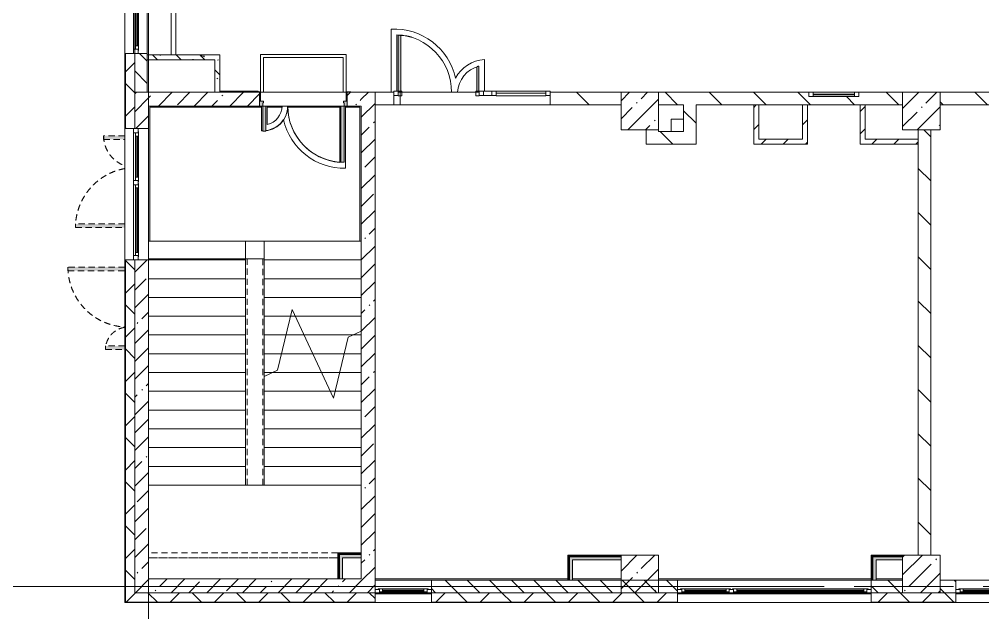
# Model space of a CAD drawing. Header units: millimetres. Extents: x 35147 to 231677, y -8553 to 29000.
# Drawn here: x 102712 to 118108, y -420 to 9067 of the extents above; entities that cross this region are included whole.
import ezdxf

# ---------------------------------------------------------------- set-up
doc = ezdxf.new("R2010")
doc.units = ezdxf.units.MM
doc.linetypes.add('200_ШТРИХ__ш1_п0_6_', pattern=[160, 100, -60])
doc.linetypes.add('Осевая', pattern=[3175, 635, -476.25, 1587.5, -476.25])
for name, color, linetype, lineweight, true_color in [('A-DETL-GENF-4', 7, 'Continuous', 5, 0xaaaaaa), ('A-DOOR-2', 7, 'Continuous', 5, 0xaaaaaa), ('A-DOOR-3', 7, 'Continuous', 5, 0xe2e2e2), ('A-DOOR-FRAM-2', 7, 'Continuous', 5, 0xe2e2e2), ('A-DOOR-FRAM-3', 7, 'Continuous', 5, 0xaaaaaa), ('A-FLOR-1', 7, 'Continuous', 5, 0xaaaaaa), ('I-WALL-2', 7, 'Continuous', 9, 0xe7e7e7), ('I-WALL-5', 7, 'Continuous', 5, 0x787878)]:
    doc.layers.add(name, color=color, linetype=linetype, lineweight=lineweight, true_color=true_color)
for name, color, linetype, lineweight in [('A-DETL-MBND-1', 7, '200_ШТРИХ__ш1_п0_6_', 9), ('A-GLAZ-2', 7, 'Continuous', 5), ('A-GLAZ-CURT-2', 7, 'Continuous', 5), ('A-GLAZ-CWMG-2', 7, 'Continuous', 5), ('A-WALL', 7, 'Continuous', 9), ('A-WALL-2', 7, 'Continuous', 5), ('I-WALL-3', 7, 'Continuous', 5), ('S-COLS-1', 7, 'Continuous', 5), ('S-STRS-3', 7, 'Continuous', 5), ('S-STRS-MBND-2', 7, 'Continuous', 5), ('Оси', 7, 'Continuous', 9), ('Оси-2', 7, 'Осевая', 9)]:
    doc.layers.add(name, color=color, linetype=linetype, lineweight=lineweight)
pattern_1 = [(135, (104667.4, 0), (-353.553, -353.553), [])]
pattern_2 = [(45, (104667.4, 0), (-353.5534, 353.5534), []), (135, (104667.4, 0), (-353.5534, -353.5534), [])]
pattern_3 = [(135, (104667.4, 0), (-176.7767, -176.7767), [])]
pattern_4 = [(45, (104667.4, 0), (-285.123, 285.123), []), (45, (104952.5, 0), (-285.123, 285.123), [504.031, -100.806, 16.764, -84.042])]
pattern_5 = [(45, (104667.4, 0), (-176.7767, 176.7767), [])]
pattern_6 = [(135, (104667.4, 0), (-377.17, -377.17), [533.4, -88.9, 17.78, -88.9]), (135, (104667.4, 376.94), (-377.17, -377.17), []), (50, (104667.4, 0), (637.645, -55.787), [66.675, -733.425]), (355, (104667.4, 0), (-123.35, 668.7), [53.34, -586.74]), (100.451, (104720.5, -4.65), (514.3, 612.91), [56.665, -623.315]), (46.184, (104667.4, 177.8), (948.78, -147.15), [100.01, -1100.14]), (96.636, (104746.45, 165.5), (830.91, 866), [85, -934.97]), (351.184, (104667.4, 177.8), (830.92, 865.99), [80.01, -880.11]), (21, (104756.3, 133.35), (530.65, -357.928), [66.675, -733.425]), (326, (104756.3, 133.35), (216.31, 644.66), [53.34, -586.74]), (71.451, (104800.5, 103.5), (746.96, 286.724), [56.665, -623.315]), (37.5, (104667.39, 0), (10.8105, 295.9426), [16.764, -562.864, 16.764, -578.866, -588.962]), (37.5, (104667.39, 0), (10.8105, 295.9426), [-1175.258, 16.764, -572.198]), (7.5, (104667.4, 0), (233.869, 350.632), [16.764, -322.834, 16.764, -549.529, -224.472]), (7.5, (104667.4, 0), (233.869, 350.632), [-905.89, 16.764, -207.708]), (327.5, (104469.14, 0), (474.568, -20.051), [16.764, -205.486, 16.764, -676.656, -920.115]), (327.5, (104469.14, 0), (474.568, -20.051), [-915.67, 16.764, -903.35]), (317.5, (104380.24, 0), (518.452, 88.993), [16.764, -272.16, 16.764, -443.738, -653.415]), (317.5, (104380.24, 0), (518.452, 88.993), [-749.427, 16.764, -636.65])]
pattern_7 = [(45, (104667.4, 0), (-530.33, 530.33), []), (135, (104667.4, 0), (-530.33, -530.33), [])]

# ---------------------------------------------------------------- blocks, each defined once
blk = doc.blocks.new('120_Окно_СКБ_2Ст - 120_Окно_СКБ_2Ст 3100х2500 _мал_створка слева_ 2-22446355-2_9_2_птичка')
at = {"layer": 'A-GLAZ-2'}
for p, q in [((-1550, -127), (-1550, -57)), ((-1550, -57), (-1480, -57)), ((1550, -57), (-1550, -57)), ((-1480, -127), (-1550, -127)), ((-1550, -127), (-1500, -127)), ((-1480, -127), (-1500, -127)), ((-1500, -127), (-1500, -137)), ((-1500, -137), (670, -137)), ((670, -137), (-1500, -137)), ((-1480, -57), (-1480, -127)), ((650, -87), (-1480, -87)), ((-1480, -87), (-1480, -127)), ((-1430, -137), (-1430, -87)), ((-1430, -107), (600, -107)), ((600, -117), (-1430, -117)), ((600, -137), (600, -87)), ((650, -127), (650, -57)), ((650, -57), (720, -57)), ((650, -127), (650, -87)), ((720, -127), (650, -127)), ((670, -127), (650, -127)), ((670, -127), (700, -127)), ((670, -137), (670, -127)), ((720, -127), (700, -127)), ((700, -127), (700, -137)), ((700, -137), (1500, -137)), ((1500, -137), (700, -137)), ((720, -57), (720, -127)), ((1480, -87), (720, -87)), ((720, -87), (720, -127)), ((770, -137), (770, -87)), ((770, -107), (1430, -107)), ((1430, -117), (770, -117)), ((1430, -137), (1430, -87)), ((1480, -127), (1480, -57)), ((1480, -57), (1550, -57)), ((1480, -127), (1480, -87)), ((1550, -127), (1480, -127)), ((1500, -127), (1480, -127)), ((1500, -127), (1550, -127)), ((1500, -137), (1500, -127)), ((1550, -57), (1550, -127))]:
    blk.add_line(p, q, dxfattribs=at)
blk = doc.blocks.new('120_Окно_СКБ_1Ст - 120_Окно_СКБ_1Ст 900х2500_h_-V284-2_9_2_птичка')
at = {"layer": 'A-GLAZ-2'}
for p, q in [((-450, -127), (-450, -57)), ((-450, -57), (-380, -57)), ((450, -57), (-450, -57)), ((-380, -127), (-450, -127)), ((-450, -127), (-400, -127)), ((-380, -127), (-400, -127)), ((-400, -127), (-400, -137)), ((-400, -137), (400, -137)), ((400, -137), (-400, -137)), ((-380, -57), (-380, -127)), ((380, -87), (-380, -87)), ((-380, -87), (-380, -127)), ((-330, -137), (-330, -87)), ((-330, -107), (330, -107)), ((330, -117), (-330, -117)), ((330, -137), (330, -87)), ((380, -127), (380, -57)), ((380, -57), (450, -57)), ((380, -127), (380, -87)), ((450, -127), (380, -127)), ((400, -127), (380, -127)), ((400, -127), (450, -127)), ((400, -137), (400, -127)), ((450, -57), (450, -127))]:
    blk.add_line(p, q, dxfattribs=at)
blk = doc.blocks.new('110_Дверь_СКБ_2Ст - Д-1 Лестничная клетка EIS60-24280000-2_9_2_птичка')
at = {"layer": 'A-DOOR-3'}
for points in [[(-637.5, 1010), (-637.5, 110), (-587.5, 110), (-587.5, 1010)], [(612.5, 510), (612.5, 110), (662.5, 110), (662.5, 510)], [(712.5, 30), (697.5, 30), (697.5, -110), (712.5, -110)]]:
    blk.add_hatch(color=256, dxfattribs=at).paths.add_polyline_path(points)
h = blk.add_hatch(color=256, dxfattribs=at)
h.paths.add_polyline_path([(712.5, 110), (662.5, 110), (662.5, 60), (652.5, 60), (652.5, 30), (712.5, 30), (712.5, 39.7)])
h.paths.add_polyline_path([(-687.5, 110), (-687.5, 30), (-627.5, 30), (-627.5, 60), (-637.5, 60), (-637.5, 110)])
at = {"layer": 'A-DOOR-FRAM-2'}
for points in [[(-742.5, 118), (-742.5, 110), (-672.5, 110), (-672.5, 118)], [(-672.5, 30), (-687.5, 30), (-687.5, -110), (-672.5, -110)], [(697.5, 118), (697.5, 110), (767.5, 110), (767.5, 118)], [(-672.5, -110), (-742.5, -110), (-742.5, -118), (-672.5, -118)], [(697.5, -110), (697.5, -118), (767.5, -118), (767.5, -110)]]:
    blk.add_hatch(color=256, dxfattribs=at).paths.add_polyline_path(points)
at = {"layer": 'A-DOOR-2'}
for p, q in [((-637.5, 1010), (-637.5, 110)), ((-587.5, 1010), (-637.5, 1010)), ((-587.5, 110), (-587.5, 1010)), ((662.5, 510), (612.5, 510)), ((612.5, 510), (612.5, 110)), ((662.5, 110), (662.5, 510)), ((-637.5, 110), (-587.5, 110)), ((612.5, 110), (662.5, 110))]:
    blk.add_line(p, q, dxfattribs=at)
for centre, radius, start, end in [((-637.5, 110), 900, 0, 90), ((662.5, 110), 400, 90, 180)]:
    blk.add_arc(centre, radius, start, end, dxfattribs=at)
at = {"layer": 'A-DOOR-FRAM-3'}
for p, q in [((-672.5, 118), (-742.5, 118)), ((-742.5, 118), (-742.5, 110)), ((-742.5, 110), (-672.5, 110)), ((-637.5, 110), (-687.5, 110)), ((-687.5, 110), (-687.5, 30)), ((-687.5, 30), (-627.5, 30)), ((-672.5, 30), (-687.5, 30)), ((-687.5, 30), (-687.5, -110)), ((-672.5, 110), (-672.5, 118)), ((-672.5, -110), (-672.5, 30)), ((-637.5, 60), (-637.5, 110)), ((-627.5, 60), (-637.5, 60)), ((-627.5, 30), (-627.5, 60)), ((662.5, 60), (652.5, 60)), ((652.5, 60), (652.5, 30)), ((652.5, 30), (712.5, 30)), ((662.5, 110), (662.5, 60)), ((712.5, 110), (662.5, 110)), ((767.5, 118), (697.5, 118)), ((697.5, 118), (697.5, 110)), ((697.5, 110), (767.5, 110)), ((712.5, 30), (697.5, 30)), ((697.5, 30), (697.5, -110)), ((712.5, 30), (712.5, 110)), ((712.5, -110), (712.5, 30)), ((767.5, 110), (767.5, 118)), ((-672.5, -110), (-742.5, -110)), ((-742.5, -110), (-742.5, -118)), ((-742.5, -118), (-672.5, -118)), ((-687.5, -110), (-672.5, -110)), ((-672.5, -118), (-672.5, -110)), ((697.5, -110), (712.5, -110)), ((767.5, -110), (697.5, -110)), ((697.5, -110), (697.5, -118)), ((697.5, -118), (767.5, -118)), ((767.5, -118), (767.5, -110))]:
    blk.add_line(p, q, dxfattribs=at)
blk = doc.blocks.new('BSC_Колонна _Прямоугольная - 600х600-V351-2_9_2_птичка')
at = {"layer": 'S-COLS-1'}
h = blk.add_hatch(dxfattribs=at)
h.set_pattern_fill('FP_166', color=256, style=0, pattern_type=2)
h.set_pattern_definition([(45, (-7960, -7600), (-285.123, 285.123), []), (45, (-7674.88, -7600), (-285.123, 285.123), [504.031, -100.806, 16.764, -84.042])])
h.paths.add_polyline_path([(-300, -300), (300, -300), (300, 300), (-300, 300), (-300, 150)])
for p, q in [((300, 300), (-300, 300)), ((-300, 300), (-300, -300)), ((300, -300), (300, 300)), ((-300, -300), (300, -300))]:
    blk.add_line(p, q, dxfattribs=at)
blk = doc.blocks.new('120_Окно_СКБ_2Ст - 120_Окно_СКБ_2Ст 2100х2500 _мал створка справа_-22445857-2_9_2_птичка')
at = {"layer": 'A-GLAZ-2'}
for p, q in [((-1050, -127), (-1050, -57)), ((-1050, -57), (-980, -57)), ((1050, -57), (-1050, -57)), ((-980, -127), (-1050, -127)), ((-1050, -127), (-1000, -127)), ((-980, -127), (-1000, -127)), ((-1000, -127), (-1000, -137)), ((-1000, -137), (170, -137)), ((170, -137), (-1000, -137)), ((-980, -57), (-980, -127)), ((150, -87), (-980, -87)), ((-980, -87), (-980, -127)), ((-930, -137), (-930, -87)), ((-930, -107), (100, -107)), ((100, -117), (-930, -117)), ((100, -137), (100, -87)), ((150, -127), (150, -57)), ((150, -57), (220, -57)), ((150, -127), (150, -87)), ((220, -127), (150, -127)), ((170, -127), (150, -127)), ((170, -127), (200, -127)), ((170, -137), (170, -127)), ((220, -127), (200, -127)), ((200, -127), (200, -137)), ((200, -137), (1000, -137)), ((1000, -137), (200, -137)), ((220, -57), (220, -127)), ((980, -87), (220, -87)), ((220, -87), (220, -127)), ((270, -137), (270, -87)), ((270, -107), (930, -107)), ((930, -117), (270, -117)), ((930, -137), (930, -87)), ((980, -127), (980, -57)), ((980, -57), (1050, -57)), ((980, -127), (980, -87)), ((1050, -127), (980, -127)), ((1000, -127), (980, -127)), ((1000, -127), (1050, -127)), ((1000, -137), (1000, -127)), ((1050, -57), (1050, -127))]:
    blk.add_line(p, q, dxfattribs=at)
blk = doc.blocks.new('120_Окно_СКБ_2Ст - 120_Окно_СКБ_2Ст 2100х2400 _мал створка справа_-22446225-2_9_2_птичка')
at = {"layer": 'A-GLAZ-2'}
for p, q in [((-1050, -127), (-1050, -57)), ((-1050, -57), (-980, -57)), ((1050, -57), (-1050, -57)), ((-980, -127), (-1050, -127)), ((-1050, -127), (-1000, -127)), ((-980, -127), (-1000, -127)), ((-1000, -127), (-1000, -137)), ((-1000, -137), (170, -137)), ((170, -137), (-1000, -137)), ((-980, -57), (-980, -127)), ((150, -87), (-980, -87)), ((-980, -87), (-980, -127)), ((-930, -137), (-930, -87)), ((-930, -107), (100, -107)), ((100, -117), (-930, -117)), ((100, -137), (100, -87)), ((150, -127), (150, -57)), ((150, -57), (220, -57)), ((150, -127), (150, -87)), ((220, -127), (150, -127)), ((170, -127), (150, -127)), ((170, -127), (200, -127)), ((170, -137), (170, -127)), ((220, -127), (200, -127)), ((200, -127), (200, -137)), ((200, -137), (1000, -137)), ((1000, -137), (200, -137)), ((220, -57), (220, -127)), ((980, -87), (220, -87)), ((220, -87), (220, -127)), ((270, -137), (270, -87)), ((270, -107), (930, -107)), ((930, -117), (270, -117)), ((930, -137), (930, -87)), ((980, -127), (980, -57)), ((980, -57), (1050, -57)), ((980, -127), (980, -87)), ((1050, -127), (980, -127)), ((1000, -127), (980, -127)), ((1000, -127), (1050, -127)), ((1000, -137), (1000, -127)), ((1050, -57), (1050, -127))]:
    blk.add_line(p, q, dxfattribs=at)
blk = doc.blocks.new('110_Дверь_СКБ_2Ст_Наружная - ДН-1_л__ Двухстворчатая 1350 х3200 _ЛК_ в свету с верхним остеклением 2-22796854-2_9_2_птичка')
at = {"layer": 'A-DETL-MBND-1'}
for points in [[(-715, 869), (-715, 79), (-655, 79), (-655, 869)], [(695, 419), (695, 79), (755, 79), (755, 419)]]:
    blk.add_hatch(color=256, dxfattribs=at).paths.add_polyline_path(points)
for p, q in [((-715, 869), (-715, 79)), ((-655, 869), (-715, 869)), ((-655, 79), (-655, 869)), ((755, 419), (695, 419)), ((695, 419), (695, 79)), ((755, 79), (755, 419))]:
    blk.add_line(p, q, dxfattribs=at)
for centre, radius, start, end in [((-715, -91), 960, 10.263, 90), ((755, -91), 510, 90, 160.4016)]:
    blk.add_arc(centre, radius, start, end, dxfattribs=at)
blk = doc.blocks.new('110_Дверь_СКБ_2Ст_Наружная - ДН-3_л__ Двухстворчатая 1200 х3200 из подвала EI30-23666533-2_9_2_птичка')
at = {"layer": 'A-DETL-MBND-1'}
for points in [[(620, 989), (620, 79), (680, 79), (680, 989)], [(-640, 79), (-580, 79), (-580, 389), (-640, 389)]]:
    blk.add_hatch(color=256, dxfattribs=at).paths.add_polyline_path(points)
for p, q in [((680, 989), (620, 989)), ((620, 989), (620, 79)), ((680, 79), (680, 989)), ((-640, 389), (-640, 79)), ((-580, 389), (-640, 389)), ((-580, 79), (-580, 389))]:
    blk.add_line(p, q, dxfattribs=at)
for centre, radius, start, end in [((680, 29), 960, 90, 176.9815), ((-640, 29), 360, 8.166, 90)]:
    blk.add_arc(centre, radius, start, end, dxfattribs=at)
blk = doc.blocks.new('BSC_Колонна _Прямоугольная - 600х600-20441433-2_9_2_птичка')
at = {"layer": 'S-COLS-1'}
h = blk.add_hatch(dxfattribs=at)
h.set_pattern_fill('FP_174', color=256, style=0, pattern_type=2)
h.set_pattern_definition([(45, (-12460, -7600), (-285.123, 285.123), []), (45, (-12174.88, -7600), (-285.123, 285.123), [504.031, -100.806, 16.764, -84.042])])
h.paths.add_polyline_path([(-300, -300), (300, -300), (300, 300), (-300, 300), (-300, 150)])
for p, q in [((300, 300), (-300, 300)), ((-300, 300), (-300, -300)), ((300, -300), (300, 300)), ((-300, -300), (300, -300))]:
    blk.add_line(p, q, dxfattribs=at)
blk = doc.blocks.new('120_Окно_СКБ_1Ст - 120_Окно_СКБ_1Ст 400х800 EI30-24230873-2_9_2_птичка')
at = {"layer": 'A-GLAZ-2'}
for p, q in [((-400, 30), (-400, 100)), ((-400, 100), (-330, 100)), ((400, 100), (-400, 100)), ((-330, 30), (-400, 30)), ((-400, 30), (400, 30)), ((-330, 100), (-330, 30)), ((330, 70), (-330, 70)), ((330, 60), (-330, 60)), ((330, 30), (330, 100)), ((330, 100), (400, 100)), ((400, 30), (330, 30)), ((400, 100), (400, 30))]:
    blk.add_line(p, q, dxfattribs=at)
blk = doc.blocks.new('Прямоугольный импост - 50 x 70 мм-31700031-2_9_2_птичка')
at = {"layer": 'A-GLAZ-CWMG-2'}
for p, q in [((-70, 35), (0, 35)), ((-70, -35), (-70, 35)), ((0, 35), (0, -35)), ((0, -35), (-70, -35))]:
    blk.add_line(p, q, dxfattribs=at)
blk = doc.blocks.new('Дверь_Витражная_остекление_ - ДВН_ДАО_Главный вход_1200 в свету-31742133-2_9_2_птичка')
at = {"layer": 'A-DOOR-3'}
for points in [[(-607, 30), (-607, 925), (-647, 922), (-647, 30)], [(640, 30), (640, 430), (633, 430), (607, 421), (607, 30)]]:
    blk.add_hatch(color=256, dxfattribs=at).paths.add_polyline_path(points)
at = {"layer": 'A-DETL-GENF-4'}
for p, q in [((-607, 925), (-647, 925)), ((-647, 925), (-647, 35)), ((-607, 30), (-607, 925)), ((607, 421), (607, 30)), ((640, 430), (633, 430)), ((-647, 30), (-607, 30)), ((-592, 30), (-647, 30)), ((-592, -40), (-592, 30)), ((592, -40), (592, 30)), ((592, 30), (640, 30)), ((607, 30), (640, 30)), ((-647, -40), (-592, -40)), ((647, -40), (592, -40))]:
    blk.add_line(p, q, dxfattribs=at)
at = {"layer": 'A-DOOR-2'}
blk.add_line((-647, 925), (-647, 35), dxfattribs=at)
for centre, radius, start, end in [((-647, 30), 895, 76.1866, 90), ((647, 30), 400, 91.06, 94.8979)]:
    blk.add_arc(centre, radius, start, end, dxfattribs=at)
blk = doc.blocks.new('Системная панель - Стемалит - 40мм-32257327-2_9_2_птичка')
at = {"layer": 'A-GLAZ-CURT-2'}
for p, q in [((65, 35), (-65, 35)), ((-65, 35), (-65, -35)), ((65, -35), (65, 35)), ((-65, -35), (65, -35))]:
    blk.add_line(p, q, dxfattribs=at)
blk = doc.blocks.new('Прямоугольный импост - 50 x 70 мм-31687886-2_9_2_птичка')
at = {"layer": 'A-GLAZ-CWMG-2'}
for p, q in [((-35, 35), (35, 35)), ((-35, -35), (-35, 35)), ((35, 35), (35, -35)), ((35, -35), (-35, -35))]:
    blk.add_line(p, q, dxfattribs=at)
blk = doc.blocks.new('Прямоугольный импост - 50 x 70 мм-31701779-2_9_2_птичка')
at = {"layer": 'A-GLAZ-CWMG-2'}
for p, q in [((0, 35), (-70, 35)), ((-70, 35), (-70, -35)), ((0, -35), (0, 35)), ((-70, -35), (0, -35))]:
    blk.add_line(p, q, dxfattribs=at)
blk = doc.blocks.new('Системная панель - Стекло - 40мм-32257331-2_9_2_птичка')
at = {"layer": 'A-GLAZ-CURT-2'}
for p, q in [((397.5, 0), (-397.5, 0)), ((-397.5, 0), (-397.5, -40)), ((397.5, -40), (397.5, 0)), ((-397.5, -40), (397.5, -40))]:
    blk.add_line(p, q, dxfattribs=at)
blk = doc.blocks.new('Прямоугольный импост - 50 x 70 мм-31702100-2_9_2_птичка')
at = {"layer": 'A-GLAZ-CWMG-2'}
for p, q in [((-35, 35), (35, 35)), ((-35, -35), (-35, 35)), ((35, 35), (35, -35)), ((35, -35), (-35, -35))]:
    blk.add_line(p, q, dxfattribs=at)
blk = doc.blocks.new('Прямоугольный импост - 50 x 70 мм-31720914-2_9_2_птичка')
at = {"layer": 'A-GLAZ-CWMG-2'}
blk.add_line((6460, 7920), (5665, 7920), dxfattribs=at)
blk = doc.blocks.new('Зашивка приборов отопления15 - Зашивка приборов отопления-33281080-2_9_2_птичка')
at = {"layer": 'A-DETL-MBND-1'}
for p, q in [((3135, 535), (110, 535)), ((3135, 460), (110, 460)), ((110, 460), (3135, 460))]:
    blk.add_line(p, q, dxfattribs=at)
blk = doc.blocks.new('Зашивка приборов отопления42 - Зашивка приборов отопления-33374801-2_9_2_птичка')
at = {"layer": 'A-WALL-2'}
for p, q in [((37472, 23439), (35372, 23439)), ((37472, 23079), (37472, 23439)), ((35372, 23079), (37472, 23079)), ((37472, 23079), (35372, 23079)), ((35372, 23004), (37472, 23004)), ((37472, 23004), (37472, 23079))]:
    blk.add_line(p, q, dxfattribs=at)

msp = doc.modelspace()

# ---------------------------------------------------------------- hatches: boundary and pattern name
at = {"layer": 'A-WALL-2'}
h = msp.add_hatch(dxfattribs=at)
h.set_pattern_fill('FP_84', color=256, style=0, pattern_type=2)
h.set_pattern_definition(pattern_2)
h.paths.add_polyline_path([(104557.4, -100), (104557.4, 5220), (104407.4, 5220), (104407.4, -100)])
h.paths.add_polyline_path([(104407.4, 7320), (104557.4, 7320), (104557.4, 8520), (104407.4, 8520), (104407.4, 7750.3)])
h.paths.add_polyline_path([(104451.7, 10620), (104557.4, 10620), (104557.4, 11520), (104407.4, 11520), (104407.4, 10620)])
h.paths.add_polyline_path([(104557.4, 13120), (104557.4, 15350), (104407.4, 15350), (104407.4, 13120)])
h = msp.add_hatch(dxfattribs=at)
h.set_pattern_fill('FP_94', color=256, style=0, pattern_type=2)
h.set_pattern_definition(pattern_3)
h.paths.add_polyline_path([(104757.4, 7900), (104757.4, 8520), (104557.4, 8520), (104557.4, 7900)])
h.paths.add_polyline_path([(104557.4, 10620), (104757.4, 10620), (104757.4, 10900), (104557.4, 10900), (104557.4, 10642.6)])
h.paths.add_polyline_path([(104557.4, 11400), (104757.4, 11400), (104757.4, 11520), (104557.4, 11520)])
h.paths.add_polyline_path([(104757.4, 13120), (104757.4, 14700), (104557.4, 14700), (104557.4, 13120)])
h = msp.add_hatch(dxfattribs=at)
h.set_pattern_fill('FP_94', color=256, style=0, pattern_type=2)
h.set_pattern_definition(pattern_3)
h.paths.add_polyline_path([(109297.4, -100), (113227.4, -100), (113227.4, 100), (109297.4, 100)])
h.paths.add_polyline_path([(116509.4, -100), (116827.4, -100), (116827.4, 100), (116327.4, 100), (116327.4, -100)])
h = msp.add_hatch(dxfattribs=at)
h.set_pattern_fill('FP_94', color=256, style=0, pattern_type=2)
h.set_pattern_definition(pattern_3)
h.paths.add_polyline_path([(121147, -100), (121327.4, -100), (121327.4, 100), (120777.4, 100), (120777.4, -100)])
h.paths.add_polyline_path([(117677.4, -100), (117677.4, 100), (117427.4, 100), (117427.4, -100), (117437, -100)])
h = msp.add_hatch(dxfattribs=at)
h.set_pattern_fill('FP_84', color=256, style=0, pattern_type=2)
h.set_pattern_definition(pattern_2)
h.paths.add_polyline_path([(137677.4, -250), (138537.4, -250), (138537.4, -100), (137677.4, -100)])
h.paths.add_polyline_path([(143427.4, -250), (143427.4, -100), (142657.4, -100), (142657.4, -250), (143407.5, -250)])
h.paths.add_polyline_path([(135577.4, -250), (135577.4, -100), (133877.1, -100), (133877.1, -250), (135523.6, -250)])
h.paths.add_polyline_path([(139437.4, -250), (140557.4, -250), (140557.4, -100), (139437.4, -100)])
h.paths.add_polyline_path([(131077.1, -250), (131077.1, -100), (129477.4, -100), (129477.4, -250), (130886, -250)])
h.paths.add_polyline_path([(123002.1, -250), (123477.4, -250), (123477.4, -100), (122827.4, -100), (122827.4, -250)])
h.paths.add_polyline_path([(126277.4, -250), (127377.4, -250), (127377.4, -100), (126277.4, -100)])
h.paths.add_polyline_path([(121610.8, -250), (121927.4, -250), (121927.4, -100), (120777.4, -100), (120777.4, -250), (121147, -250)])
h.paths.add_polyline_path([(117677.4, -250), (117677.4, -100), (116327.4, -100), (116327.4, -250), (117437, -250)])
h.paths.add_polyline_path([(112799.4, -250), (113227.4, -250), (113227.4, -100), (109297.4, -100), (109297.4, -250), (111871.8, -250)])
h.paths.add_polyline_path([(108397.4, -250), (108397.4, -100), (104407.4, -100), (104407.4, -250), (108161.8, -250)])
at = {"layer": 'I-WALL-2'}
for points in [[(108177.4, 460), (108177.4, 510), (107827.4, 510), (107827.4, 460), (108161.8, 460)], [(112327.4, 425), (112327.4, 475), (111502.4, 475), (111502.4, 425), (111871.8, 425)], [(116827.4, 425), (116827.4, 475), (116352.4, 475), (116352.4, 425), (116509.4, 425)], [(107877.4, 120), (107877.4, 460), (107827.4, 460), (107827.4, 120)], [(111552.4, 100), (111552.4, 425), (111502.4, 425), (111502.4, 100)], [(116402.4, 100), (116402.4, 425), (116352.4, 425), (116352.4, 100)]]:
    msp.add_hatch(color=256, dxfattribs=at).paths.add_polyline_path(points)
at = {"layer": 'I-WALL-3'}
h = msp.add_hatch(dxfattribs=at)
h.set_pattern_fill('FP_92', color=256, style=0, pattern_type=2)
h.set_pattern_definition(pattern_4)
h.paths.add_polyline_path([(104557.4, -100), (104777.4, -100), (104777.4, 5220), (104557.4, 5220), (104557.4, 1965.8)])
h.paths.add_polyline_path([(104557.4, 7320), (104777.4, 7320), (104777.4, 7900), (104557.4, 7900), (104557.4, 7750.3)])
h = msp.add_hatch(dxfattribs=at)
h.set_pattern_fill('FP_92', color=256, style=0, pattern_type=2)
h.set_pattern_definition(pattern_4)
h.paths.add_polyline_path([(104777.4, 7680), (106552.4, 7680), (106552.4, 7900), (104777.4, 7900), (104777.4, 7750.3)])
h.paths.add_polyline_path([(107952.4, 7680), (108177.4, 7680), (108177.4, 7900), (107952.4, 7900), (107952.4, 7730)])
h = msp.add_hatch(dxfattribs=at)
h.set_pattern_fill('FP_92', color=256, style=0, pattern_type=2)
h.set_pattern_definition(pattern_4)
h.paths.add_polyline_path([(108177.4, -100), (108397.4, -100), (108397.4, 7900), (108177.4, 7900), (108177.4, 120)])
h = msp.add_hatch(dxfattribs=at)
h.set_pattern_fill('FP_95', color=256, style=0, pattern_type=2)
h.set_pattern_definition(pattern_1)
h.paths.add_polyline_path([(114654.4, 7700), (116827.4, 7700), (116827.4, 7900), (116127.4, 7900), (116127.4, 7830), (115327.4, 7830), (115327.4, 7900), (112927.4, 7900), (112927.4, 7700), (113726.9, 7700)])
h.paths.add_polyline_path([(117437, 7700), (118227.3, 7700), (118227.3, 7900), (117427.4, 7900), (117427.4, 7700)])
h.paths.add_polyline_path([(111197.4, 7700), (112327.4, 7700), (112327.4, 7900), (111197.4, 7900), (111197.4, 7750.3)])
h.paths.add_polyline_path([(121327.4, 7700), (121327.4, 7900), (119667.3, 7900), (119667.3, 7700), (120827.4, 7700)])
h.paths.add_polyline_path([(108397.4, 7700), (108697.4, 7700), (108697.4, 7900), (108397.4, 7900), (108397.4, 7750.3)])
h = msp.add_hatch(dxfattribs=at)
h.set_pattern_fill('FP_95', color=256, style=0, pattern_type=2)
h.set_pattern_definition(pattern_1)
h.paths.add_polyline_path([(113527.4, 7070), (113527.4, 7700), (113327.4, 7700), (113327.4, 7070)])
h = msp.add_hatch(dxfattribs=at)
h.set_pattern_fill('FP_96', color=256, style=0, pattern_type=2)
h.set_pattern_definition(pattern_5)
h.paths.add_polyline_path([(114527.4, 7070), (114527.4, 7700), (114447.4, 7700), (114447.4, 7070)])
h = msp.add_hatch(dxfattribs=at)
h.set_pattern_fill('FP_96', color=256, style=0, pattern_type=2)
h.set_pattern_definition(pattern_5)
h.paths.add_polyline_path([(115307.4, 7150), (115307.4, 7700), (115227.4, 7700), (115227.4, 7150)])
h = msp.add_hatch(dxfattribs=at)
h.set_pattern_fill('FP_96', color=256, style=0, pattern_type=2)
h.set_pattern_definition(pattern_5)
h.paths.add_polyline_path([(116227.4, 7070), (116227.4, 7700), (116147.4, 7700), (116147.4, 7070)])
h = msp.add_hatch(dxfattribs=at)
h.set_pattern_fill('FP_95', color=256, style=0, pattern_type=2)
h.set_pattern_definition(pattern_1)
h.paths.add_polyline_path([(112799.4, 7070), (112927.4, 7070), (112927.4, 7300), (112727.4, 7300), (112727.4, 7070)])
h = msp.add_hatch(dxfattribs=at)
h.set_pattern_fill('FP_95', color=256, style=0, pattern_type=2)
h.set_pattern_definition(pattern_1)
h.paths.add_polyline_path([(113327.4, 7070), (113327.4, 7270), (112927.4, 7270), (112927.4, 7070)])
h = msp.add_hatch(dxfattribs=at)
h.set_pattern_fill('FP_95', color=256, style=0, pattern_type=2)
h.set_pattern_definition(pattern_1)
h.paths.add_polyline_path([(117077.4, 500), (117277.4, 500), (117277.4, 7300), (117077.4, 7300), (117077.4, 808.9)])
h = msp.add_hatch(dxfattribs=at)
h.set_pattern_fill('FP_96', color=256, style=0, pattern_type=2)
h.set_pattern_definition(pattern_5)
h.paths.add_polyline_path([(114527.4, 7070), (115307.4, 7070), (115307.4, 7150), (114527.4, 7150)])
h = msp.add_hatch(dxfattribs=at)
h.set_pattern_fill('FP_96', color=256, style=0, pattern_type=2)
h.set_pattern_definition(pattern_5)
h.paths.add_polyline_path([(117077.4, 7070), (117077.4, 7150), (116227.4, 7150), (116227.4, 7070), (116509.4, 7070)])
h = msp.add_hatch(dxfattribs=at)
h.set_pattern_fill('FP_184', color=256, style=0, pattern_type=2)
h.set_pattern_definition(pattern_7)
h.paths.add_polyline_path([(112327.4, 487.5), (112327.4, 500), (111477.4, 500), (111477.4, 487.5), (111871.8, 487.5)])
h = msp.add_hatch(dxfattribs=at)
h.set_pattern_fill('FP_184', color=256, style=0, pattern_type=2)
h.set_pattern_definition(pattern_7)
h.paths.add_polyline_path([(111489.9, 100), (111489.9, 487.5), (111477.4, 487.5), (111477.4, 100)])
h = msp.add_hatch(dxfattribs=at)
h.set_pattern_fill('FP_184', color=256, style=0, pattern_type=2)
h.set_pattern_definition(pattern_7)
h.paths.add_polyline_path([(112327.4, 475), (112327.4, 487.5), (111489.9, 487.5), (111489.9, 475), (111871.8, 475)])
h = msp.add_hatch(dxfattribs=at)
h.set_pattern_fill('FP_184', color=256, style=0, pattern_type=2)
h.set_pattern_definition(pattern_7)
h.paths.add_polyline_path([(111489.9, 100), (111502.4, 100), (111502.4, 475), (111489.9, 475), (111489.9, 230.5)])
h = msp.add_hatch(dxfattribs=at)
h.set_pattern_fill('FP_184', color=256, style=0, pattern_type=2)
h.set_pattern_definition(pattern_7)
h.paths.add_polyline_path([(116827.4, 487.5), (116827.4, 500), (116327.4, 500), (116327.4, 487.5), (116509.4, 487.5)])
h = msp.add_hatch(dxfattribs=at)
h.set_pattern_fill('FP_184', color=256, style=0, pattern_type=2)
h.set_pattern_definition(pattern_7)
h.paths.add_polyline_path([(116827.4, 475), (116827.4, 487.5), (116339.9, 487.5), (116339.9, 475), (116509.4, 475)])
h = msp.add_hatch(dxfattribs=at)
h.set_pattern_fill('FP_92', color=256, style=0, pattern_type=2)
h.set_pattern_definition(pattern_4)
h.paths.add_polyline_path([(108177.4, -100), (108177.4, 120), (104777.4, 120), (104777.4, -100), (108161.8, -100)])
at = {"layer": 'I-WALL-5'}
h = msp.add_hatch(dxfattribs=at)
h.set_pattern_fill('FP_101', color=256, style=0, pattern_type=2)
h.set_pattern_definition(pattern_6)
h.paths.add_polyline_path([(105837.4, 8420), (105917.4, 8420), (105917.4, 8500), (104757.4, 8500), (104757.4, 8420), (105379.2, 8420)])
h = msp.add_hatch(dxfattribs=at)
h.set_pattern_fill('FP_101', color=256, style=0, pattern_type=2)
h.set_pattern_definition(pattern_6)
h.paths.add_polyline_path([(105917.4, 7900), (105917.4, 8420), (105837.4, 8420), (105837.4, 7900)])
at = {"layer": 'S-COLS-1'}
h = msp.add_hatch(dxfattribs=at)
h.set_pattern_fill('FP_92', color=256, style=0, pattern_type=2)
h.set_pattern_definition(pattern_4)
h.paths.add_polyline_path([(112927.4, -100), (112927.4, 500), (112327.4, 500), (112327.4, -100), (112799.4, -100)])
h = msp.add_hatch(dxfattribs=at)
h.set_pattern_fill('FP_92', color=256, style=0, pattern_type=2)
h.set_pattern_definition(pattern_4)
h.paths.add_polyline_path([(116827.4, -100), (117427.4, -100), (117427.4, 500), (116827.4, 500), (116827.4, 230.5)])

# ---------------------------------------------------------------- linework, layer by layer
at = {"layer": 'A-DETL-MBND-1'}
for p, q in [((106352.4, 1620), (106352.4, 5237.9)), ((106602.4, 5237.9), (106602.4, 1620))]:
    msp.add_line(p, q, dxfattribs=at)
at = {"layer": 'A-FLOR-1'}
for p, q in [((108655.5, 8907.6), (108655.5, 7900)), ((108745.5, 7920), (108745.5, 8818.2)), ((106567, 8503.9), (106567, 7908)), ((107936.9, 8503.9), (106567, 8503.9)), ((107936.9, 7903.9), (107936.9, 8503.9)), ((106617, 7903.9), (106617, 8453.9)), ((106617, 8453.9), (107886.9, 8453.9)), ((107886.9, 8453.9), (107886.9, 7903.9)), ((110054.4, 8317.2), (110054.4, 7903)), ((110144.4, 7920), (110144.4, 8421.4)), ((105917.4, 7920), (106527.4, 7920)), ((106527.4, 7920), (106527.4, 7908)), ((106567.4, 7903.9), (106617, 7903.9)), ((107886.9, 7903.9), (107936.9, 7903.9)), ((110062.4, 7900), (108797.4, 7900)), ((108797.4, 7900), (108797.4, 7700)), ((110054.4, 7903), (110062.4, 7903)), ((106584.2, 7659), (104797.4, 7659)), ((104797.4, 7659), (104797.4, 5520)), ((106527.4, 7672), (106527.4, 7659)), ((106584.2, 7680), (106584.2, 7285.7)), ((106674.2, 7680.2), (106602.4, 7680.2)), ((106674.2, 7383), (106674.2, 7680.2)), ((106674.2, 7659), (106908.3, 7659)), ((107000.4, 7680.2), (106910.4, 7680.2)), ((107001.6, 7659), (107835.4, 7659)), ((107902.4, 7680.2), (107835.4, 7680.2)), ((107835.4, 7680.2), (107835.4, 6777.9)), ((107925.4, 6685.4), (107925.4, 7680)), ((108156.4, 7659), (107925.4, 7659)), ((107977.4, 7659), (107977.4, 7672)), ((108156.4, 5520), (108156.4, 7659)), ((113127.4, 7470), (113327.4, 7470)), ((113127.4, 7270), (113127.4, 7470)), ((104797.4, 5520), (106627.4, 5520)), ((104777.4, 5237.9), (106627.4, 5237.9))]:
    msp.add_line(p, q, dxfattribs=at)
for centre, radius, start, end in [((108708, 7909), 1000, 12.44956, 93.01125), ((108708, 7909), 910, 359.43333, 87.64026), ((110169.4, 7878), 544, 92.63401, 153.04618), ((110169.4, 7878), 454, 104.67311, 177.22246), ((106605.4, 7680.2), 305, 283.0427, 0), ((107905.4, 7680.2), 905, 180, 265.56313), ((106605.4, 7680.2), 395, 276.84991, 326.45952), ((107905.4, 7680.2), 995, 192.67054, 271.1511), ((106605.4, 7680.2), 395, 266.92799, 269.56999)]:
    msp.add_arc(centre, radius, start, end, dxfattribs=at)
at = {"layer": 'A-WALL'}
for p, q in [((104404.4, 8520), (104404.4, 7320)), ((104407.4, 8520), (104407.4, 7320)), ((104557.4, 8520), (104557.4, 7320)), ((104757.4, 8500), (104757.4, 8420)), ((104557.4, 7900), (104757.4, 7900)), ((105837.4, 7900), (105917.4, 7900)), ((108397.4, 7900), (108397.4, 7700)), ((115307.4, 7700), (115227.4, 7700)), ((117077.4, 7070), (117077.4, 7150)), ((104404.4, 5220), (104404.4, -253)), ((104407.4, 5220), (104407.4, -250)), ((104557.4, 5220), (104557.4, -100)), ((107814.9, 522.5), (108177.4, 522.5)), ((107814.9, 120), (107814.9, 522.5)), ((107827.4, 510), (108177.4, 510)), ((107827.4, 120), (107827.4, 510)), ((108177.4, 460), (108177.4, 535)), ((111489.9, 487.5), (112327.4, 487.5)), ((111489.9, 100), (111489.9, 487.5)), ((111502.4, 475), (112327.4, 475)), ((111502.4, 100), (111502.4, 475)), ((116339.9, 487.5), (116827.4, 487.5)), ((116339.9, 100), (116339.9, 487.5)), ((116352.4, 475), (116827.4, 475)), ((116352.4, 100), (116352.4, 475)), ((107802.4, 120), (107877.4, 120)), ((109297.4, -100), (113227.4, -100)), ((116327.4, -100), (116827.4, -100)), ((117427.4, -100), (117677.4, -100)), ((104404.4, -253), (108397.4, -253)), ((104407.4, -250), (108397.4, -250)), ((109297.4, -250), (113227.4, -250)), ((109297.4, -253), (113227.4, -253)), ((116327.4, -250), (117677.4, -250)), ((116327.4, -253), (117677.4, -253))]:
    msp.add_line(p, q, dxfattribs=at)
at = {"layer": 'A-WALL-2'}
for p, q in [((104399.4, 15358), (104399.4, -258)), ((104757.4, 10900), (104757.4, 8500)), ((104757.4, 8520), (104399.4, 8520)), ((104757.4, 7900), (104757.4, 8420)), ((104399.4, 7320), (104557.4, 7320)), ((104557.4, 5220), (104399.4, 5220)), ((116827.4, 100), (108397.4, 100)), ((109297.4, 100), (109297.4, -258)), ((113227.4, -258), (113227.4, 100)), ((116327.4, 100), (116327.4, -258)), ((116827.4, -100), (116827.4, 100)), ((117427.4, 100), (117427.4, -100)), ((117427.4, 100), (121327.4, 100)), ((117677.4, -258), (117677.4, 100)), ((108397.4, -100), (104557.4, -100)), ((108397.4, -258), (108397.4, -100)), ((116827.4, -100), (121927.4, -100)), ((104399.4, -258), (122827.4, -258))]:
    msp.add_line(p, q, dxfattribs=at)
at = {"layer": 'I-WALL-3'}
for p, q in [((104557.4, 8520), (104557.4, 10620)), ((104777.4, 10620), (104777.4, 8500)), ((105917.4, 8500), (104757.4, 8500)), ((105917.4, 7900), (105917.4, 8500)), ((104757.4, 8420), (105837.4, 8420)), ((104777.4, 8420), (104777.4, 7900)), ((105837.4, 8420), (105837.4, 7900)), ((105837.4, 7900), (104757.4, 7900)), ((106497.4, 7900), (105917.4, 7900)), ((106567.4, 7900), (107937.4, 7900)), ((108697.4, 7900), (108007.4, 7900)), ((108697.4, 7700), (108697.4, 7900)), ((108767.4, 7900), (108797.4, 7900)), ((112327.4, 7900), (111197.4, 7900)), ((111197.4, 7900), (111197.4, 7700)), ((115327.4, 7900), (112927.4, 7900)), ((116827.4, 7900), (116127.4, 7900)), ((118227.3, 7900), (117427.4, 7900)), ((112327.4, 7700), (108397.4, 7700)), ((108397.4, -100), (108397.4, 7700)), ((112927.4, 7700), (113327.4, 7700)), ((113327.4, 7700), (113327.4, 7270)), ((113527.4, 7700), (115227.4, 7700)), ((113527.4, 7070), (113527.4, 7700)), ((114447.4, 7700), (114447.4, 7070)), ((114527.4, 7150), (114527.4, 7700)), ((115227.4, 7700), (115227.4, 7150)), ((115307.4, 7700), (116827.4, 7700)), ((115307.4, 7070), (115307.4, 7700)), ((116147.4, 7700), (116147.4, 7070)), ((116227.4, 7150), (116227.4, 7700)), ((120747.4, 7700), (117427.4, 7700)), ((104777.4, 120), (104777.4, 7680)), ((104777.4, 7680), (106497.4, 7680)), ((106910.4, 7680), (106674.2, 7680)), ((107835.4, 7680), (107000.1, 7680)), ((108007.4, 7680), (108177.4, 7680)), ((108177.4, 7680), (108177.4, 535)), ((104557.4, 7320), (104777.4, 7320)), ((112727.4, 7300), (112727.4, 7070)), ((112927.4, 7270), (112927.4, 7300)), ((113327.4, 7270), (112927.4, 7270)), ((117077.4, 7300), (117077.4, 7150)), ((117277.4, 500), (117277.4, 7300)), ((115227.4, 7150), (114527.4, 7150)), ((117077.4, 7150), (116227.4, 7150)), ((112727.4, 7070), (113527.4, 7070)), ((114447.4, 7070), (115307.4, 7070)), ((116147.4, 7070), (117077.4, 7070)), ((117077.4, 7070), (117077.4, 500)), ((104777.4, 5220), (104557.4, 5220)), ((108177.4, 535), (107802.4, 535)), ((107802.4, 535), (107802.4, 120)), ((112327.4, 500), (111477.4, 500)), ((111477.4, 500), (111477.4, 100)), ((112327.4, 425), (112327.4, 500)), ((116827.4, 500), (116327.4, 500)), ((116327.4, 500), (116327.4, 100)), ((116827.4, 425), (116827.4, 500)), ((117077.4, 500), (117277.4, 500)), ((107877.4, 460), (108177.4, 460)), ((107877.4, 120), (107877.4, 460)), ((108177.4, 460), (108177.4, 120)), ((111552.4, 425), (112327.4, 425)), ((111552.4, 100), (111552.4, 425)), ((116402.4, 425), (116827.4, 425)), ((116402.4, 100), (116402.4, 425)), ((107802.4, 120), (104777.4, 120)), ((108177.4, 120), (107877.4, 120)), ((108397.4, 120), (111477.4, 120)), ((111552.4, 120), (112327.4, 120)), ((112927.4, 120), (116327.4, 120)), ((116402.4, 120), (116827.4, 120)), ((108397.4, -100), (109297.4, -100)), ((116327.4, -100), (113227.4, -100))]:
    msp.add_line(p, q, dxfattribs=at)
at = {"layer": 'S-COLS-1'}
for p, q in [((112927.4, 500), (112327.4, 500)), ((112327.4, 500), (112327.4, -100)), ((112927.4, -100), (112927.4, 500)), ((117427.4, 500), (116827.4, 500)), ((116827.4, 500), (116827.4, -100)), ((117427.4, -100), (117427.4, 500)), ((112327.4, -100), (112927.4, -100)), ((116827.4, -100), (117427.4, -100))]:
    msp.add_line(p, q, dxfattribs=at)
at = {"layer": 'S-STRS-3'}
for p, q in [((104777.4, 5520), (106327.4, 5520)), ((108177.4, 5520), (106627.4, 5520)), ((106627.4, 5520), (106627.4, 5220)), ((108177.4, 5520), (106627.4, 5520)), ((106327.4, 5220), (106327.4, 5237.9)), ((104777.4, 5220), (106327.4, 5220)), ((104777.4, 5220), (106327.4, 5220)), ((106327.4, 4920), (106327.4, 5220)), ((106627.4, 5220), (106627.4, 4920)), ((108177.4, 5220), (106627.4, 5220)), ((108177.4, 5220), (106627.4, 5220)), ((104777.4, 4920), (106327.4, 4920)), ((104777.4, 4920), (106327.4, 4920)), ((106327.4, 4620), (106327.4, 4920)), ((106627.4, 4920), (106627.4, 4620)), ((108177.4, 4920), (106627.4, 4920)), ((108177.4, 4920), (106627.4, 4920)), ((104777.4, 4620), (106327.4, 4620)), ((104777.4, 4620), (106327.4, 4620)), ((106327.4, 4320), (106327.4, 4620)), ((106627.4, 4620), (106627.4, 4320)), ((108177.4, 4620), (106627.4, 4620)), ((108177.4, 4620), (106627.4, 4620)), ((104777.4, 4320), (106327.4, 4320)), ((104777.4, 4320), (106327.4, 4320)), ((106327.4, 4020), (106327.4, 4320)), ((106627.4, 4320), (106627.4, 4020)), ((107046, 4320), (106627.4, 4320)), ((107046, 4320), (106627.4, 4320)), ((107122.6, 4320), (107046, 4320)), ((107122.6, 4320), (107046, 4320)), ((108177.4, 4320), (107122.6, 4320)), ((108177.4, 4320), (107122.6, 4320)), ((104777.4, 4020), (106327.4, 4020)), ((104777.4, 4020), (106327.4, 4020)), ((106327.4, 3720), (106327.4, 4020)), ((106627.4, 4020), (106627.4, 3720)), ((106973, 4020), (106627.4, 4020)), ((106973, 4020), (106627.4, 4020)), ((107262.5, 4020), (106973, 4020)), ((107262.5, 4020), (106973, 4020)), ((108045.7, 4020), (107262.5, 4020)), ((108045.7, 4020), (107262.5, 4020)), ((108177.4, 4020), (108045.7, 4020)), ((108177.4, 4020), (108045.7, 4020)), ((104777.4, 3720), (106327.4, 3720)), ((104777.4, 3720), (106327.4, 3720)), ((106327.4, 3420), (106327.4, 3720)), ((106627.4, 3720), (106627.4, 3420)), ((106900.1, 3720), (106627.4, 3720)), ((106900.1, 3720), (106627.4, 3720)), ((107402.4, 3720), (106900.1, 3720)), ((107402.4, 3720), (106900.1, 3720)), ((107904.6, 3720), (107402.4, 3720)), ((107904.6, 3720), (107402.4, 3720)), ((108177.4, 3720), (107904.6, 3720)), ((108177.4, 3720), (107904.6, 3720)), ((104777.4, 3420), (106327.4, 3420)), ((104777.4, 3420), (106327.4, 3420)), ((106327.4, 3120), (106327.4, 3420)), ((106627.4, 3420), (106627.4, 3358.6)), ((106759, 3420), (106627.4, 3420)), ((106759, 3420), (106627.4, 3420)), ((107542.3, 3420), (106759, 3420)), ((107542.3, 3420), (106759, 3420)), ((107831.7, 3420), (107542.3, 3420)), ((107831.7, 3420), (107542.3, 3420)), ((108177.4, 3420), (107831.7, 3420)), ((108177.4, 3420), (107831.7, 3420)), ((106627.4, 3358.6), (106627.4, 3120)), ((104777.4, 3120), (106327.4, 3120)), ((104777.4, 3120), (106327.4, 3120)), ((106327.4, 2820), (106327.4, 3120)), ((106627.4, 3120), (106627.4, 2820)), ((107682.2, 3120), (106627.4, 3120)), ((107682.2, 3120), (106627.4, 3120)), ((107758.8, 3120), (107682.2, 3120)), ((107758.8, 3120), (107682.2, 3120)), ((108177.4, 3120), (107758.8, 3120)), ((108177.4, 3120), (107758.8, 3120)), ((104777.4, 2820), (106327.4, 2820)), ((104777.4, 2820), (106327.4, 2820)), ((106327.4, 2520), (106327.4, 2820)), ((106627.4, 2820), (106627.4, 2520)), ((108177.4, 2820), (106627.4, 2820)), ((108177.4, 2820), (106627.4, 2820)), ((104777.4, 2520), (106327.4, 2520)), ((104777.4, 2520), (106327.4, 2520)), ((106327.4, 2220), (106327.4, 2520)), ((106627.4, 2520), (106627.4, 2220)), ((108177.4, 2520), (106627.4, 2520)), ((108177.4, 2520), (106627.4, 2520)), ((104777.4, 2220), (106327.4, 2220)), ((104777.4, 2220), (106327.4, 2220)), ((106327.4, 1920), (106327.4, 2220)), ((106627.4, 2220), (106627.4, 1920)), ((108177.4, 2220), (106627.4, 2220)), ((108177.4, 2220), (106627.4, 2220)), ((104777.4, 1920), (106327.4, 1920)), ((104777.4, 1920), (106327.4, 1920)), ((106327.4, 1620), (106327.4, 1920)), ((106627.4, 1920), (106627.4, 1620)), ((108177.4, 1920), (106627.4, 1920)), ((108177.4, 1920), (106627.4, 1920)), ((104777.4, 1620), (106327.4, 1620)), ((104777.4, 1620), (106327.4, 1620)), ((106627.4, 1620), (106327.4, 1620)), ((108177.4, 1620), (106627.4, 1620)), ((108177.4, 1620), (106627.4, 1620))]:
    msp.add_line(p, q, dxfattribs=at)
at = {"layer": 'S-STRS-MBND-2'}
for p, q in [((104777.4, 5520), (106327.4, 5520)), ((104777.4, 1620), (104777.4, 5520)), ((106327.4, 1620), (106327.4, 5520)), ((104777.4, 5220), (106327.4, 5220)), ((104777.4, 5220), (106327.4, 5220)), ((104777.4, 4920), (106327.4, 4920)), ((104777.4, 4920), (106327.4, 4920)), ((104777.4, 4620), (106327.4, 4620)), ((104777.4, 4620), (106327.4, 4620)), ((104777.4, 4320), (106327.4, 4320)), ((104777.4, 4320), (106327.4, 4320)), ((106835.9, 3455.9), (107072.2, 4428.1)), ((107122.6, 4320), (107046, 4320)), ((107122.6, 4320), (107046, 4320)), ((107072.2, 4428.1), (107732.6, 3011.9)), ((104777.4, 4020), (106327.4, 4020)), ((104777.4, 4020), (106327.4, 4020)), ((107262.5, 4020), (106973, 4020)), ((107262.5, 4020), (106973, 4020)), ((107968.8, 3984.1), (108177.4, 4081.4)), ((108177.4, 4020), (108045.7, 4020)), ((108177.4, 4020), (108045.7, 4020)), ((107732.6, 3011.9), (107968.8, 3984.1)), ((104777.4, 3720), (106327.4, 3720)), ((104777.4, 3720), (106327.4, 3720)), ((107402.4, 3720), (106900.1, 3720)), ((107402.4, 3720), (106900.1, 3720)), ((108177.4, 3720), (107904.6, 3720)), ((108177.4, 3720), (107904.6, 3720)), ((104777.4, 3420), (106327.4, 3420)), ((104777.4, 3420), (106327.4, 3420)), ((106627.4, 3358.6), (106835.9, 3455.9)), ((107542.3, 3420), (106759, 3420)), ((107542.3, 3420), (106759, 3420)), ((108177.4, 3420), (107831.7, 3420)), ((108177.4, 3420), (107831.7, 3420)), ((108177.4, 3420), (108177.4, 1620)), ((106627.4, 3358.6), (106627.4, 1620)), ((104777.4, 3120), (106327.4, 3120)), ((104777.4, 3120), (106327.4, 3120)), ((107682.2, 3120), (106627.4, 3120)), ((107682.2, 3120), (106627.4, 3120)), ((108177.4, 3120), (107758.8, 3120)), ((108177.4, 3120), (107758.8, 3120)), ((104777.4, 2820), (106327.4, 2820)), ((104777.4, 2820), (106327.4, 2820)), ((108177.4, 2820), (106627.4, 2820)), ((108177.4, 2820), (106627.4, 2820)), ((104777.4, 2520), (106327.4, 2520)), ((104777.4, 2520), (106327.4, 2520)), ((108177.4, 2520), (106627.4, 2520)), ((108177.4, 2520), (106627.4, 2520)), ((104777.4, 2220), (106327.4, 2220)), ((104777.4, 2220), (106327.4, 2220)), ((108177.4, 2220), (106627.4, 2220)), ((108177.4, 2220), (106627.4, 2220)), ((104777.4, 1920), (106327.4, 1920)), ((104777.4, 1920), (106327.4, 1920)), ((108177.4, 1920), (106627.4, 1920)), ((108177.4, 1920), (106627.4, 1920)), ((104777.4, 1620), (104777.4, 120)), ((104777.4, 1620), (106327.4, 1620)), ((104777.4, 1620), (106327.4, 1620)), ((106627.4, 1620), (106327.4, 1620)), ((108177.4, 1620), (106627.4, 1620)), ((108177.4, 1620), (106627.4, 1620)), ((108177.4, 120), (108177.4, 1620)), ((104777.4, 120), (108177.4, 120))]:
    msp.add_line(p, q, dxfattribs=at)
at = {"layer": 'Оси'}
for p, q in [((104777.4, 5439), (104777.4, 15380)), ((104777.4, -4552.8), (104777.4, 5388.2)), ((102439.8, 0), (114939.8, 0))]:
    msp.add_line(p, q, dxfattribs=at)
at = {"layer": 'Оси-2'}
for p, q in [((104777.4, 5388.2), (104777.4, 5439)), ((114939.8, 0), (130657.4, 0))]:
    msp.add_line(p, q, dxfattribs=at)

# ---------------------------------------------------------------- block references
at = {"layer": 'A-DETL-MBND-1', "rotation": 89.99999999999991}
for name, p in [('110_Дверь_СКБ_2Ст_Наружная - ДН-1_л__ Двухстворчатая 1350 х3200 _ЛК_ в свету с верхним остеклением 2-22796854-2_9_2_птичка', (104478.4, 6450.5)), ('110_Дверь_СКБ_2Ст_Наружная - ДН-3_л__ Двухстворчатая 1200 х3200 из подвала EI30-23666533-2_9_2_птичка', (104478.4, 4425.5))]:
    msp.add_blockref(name, p, dxfattribs=at)
at = {"layer": 'A-DETL-MBND-1'}
msp.add_blockref('Зашивка приборов отопления15 - Зашивка приборов отопления-33281080-2_9_2_птичка', (104667.4, 0), dxfattribs=at)
at = {"layer": 'A-DOOR-2'}
msp.add_blockref('Дверь_Витражная_остекление_ - ДВН_ДАО_Главный вход_1200 в свету-31742133-2_9_2_птичка', (109414.9, 7885), dxfattribs=at)
at = {"layer": 'A-DOOR-2', "rotation": 180}
msp.add_blockref('110_Дверь_СКБ_2Ст - Д-1 Лестничная клетка EIS60-24280000-2_9_2_птичка', (107264.9, 7790), dxfattribs=at)
at = {"layer": 'A-GLAZ-2'}
for name, p, rotation in [('120_Окно_СКБ_2Ст - 120_Окно_СКБ_2Ст 2100х2500 _мал створка справа_-22445857-2_9_2_птичка', (104482.4, 9570), 89.99999999999993), ('120_Окно_СКБ_2Ст - 120_Окно_СКБ_2Ст 2100х2400 _мал створка справа_-22446225-2_9_2_птичка', (104482.4, 6270), 89.99999999999993), ('120_Окно_СКБ_1Ст - 120_Окно_СКБ_1Ст 900х2500_h_-V284-2_9_2_птичка', (108847.4, -175), 180), ('120_Окно_СКБ_2Ст - 120_Окно_СКБ_2Ст 3100х2500 _мал_створка слева_ 2-22446355-2_9_2_птичка', (114777.4, -175), 180), ('120_Окно_СКБ_2Ст - 120_Окно_СКБ_2Ст 3100х2500 _мал_створка слева_ 2-22446355-2_9_2_птичка', (119227.4, -175), 180)]:
    msp.add_blockref(name, p, dxfattribs=dict(at, rotation=rotation))
msp.add_blockref('120_Окно_СКБ_1Ст - 120_Окно_СКБ_1Ст 400х800 EI30-24230873-2_9_2_птичка', (115727.4, 7800), dxfattribs=at)
at = {"layer": 'A-GLAZ-CURT-2'}
for name, p in [('Системная панель - Стемалит - 40мм-32257327-2_9_2_птичка', (110197.4, 7885)), ('Системная панель - Стекло - 40мм-32257331-2_9_2_птичка', (110729.9, 7885))]:
    msp.add_blockref(name, p, dxfattribs=at)
at = {"layer": 'A-GLAZ-CWMG-2', "rotation": 180}
msp.add_blockref('Прямоугольный импост - 50 x 70 мм-31701779-2_9_2_птичка', (108697.4, 7885), dxfattribs=at)
at = {"layer": 'A-GLAZ-CWMG-2', "extrusion": (0, 0, -1), "rotation": 180}
for name, p in [('Прямоугольный импост - 50 x 70 мм-31687886-2_9_2_птичка', (-110097.4, 7885)), ('Прямоугольный импост - 50 x 70 мм-31702100-2_9_2_птичка', (-110297.4, 7885)), ('Прямоугольный импост - 50 x 70 мм-31700031-2_9_2_птичка', (-111197.4, 7885))]:
    msp.add_blockref(name, p, dxfattribs=at)
at = {"layer": 'A-GLAZ-CWMG-2'}
msp.add_blockref('Прямоугольный импост - 50 x 70 мм-31720914-2_9_2_птичка', (104667.4, 0), dxfattribs=at)
at = {"layer": 'A-WALL-2', "rotation": 90.0000000000001}
msp.add_blockref('Зашивка приборов отопления42 - Зашивка приборов отопления-33374801-2_9_2_птичка', (128216.4, -26871.9), dxfattribs=at)
at = {"layer": 'S-COLS-1'}
for name, p in [('BSC_Колонна _Прямоугольная - 600х600-V351-2_9_2_птичка', (112627.4, 7600)), ('BSC_Колонна _Прямоугольная - 600х600-20441433-2_9_2_птичка', (117127.4, 7600))]:
    msp.add_blockref(name, p, dxfattribs=at)

doc.saveas('drawing.dxf')
